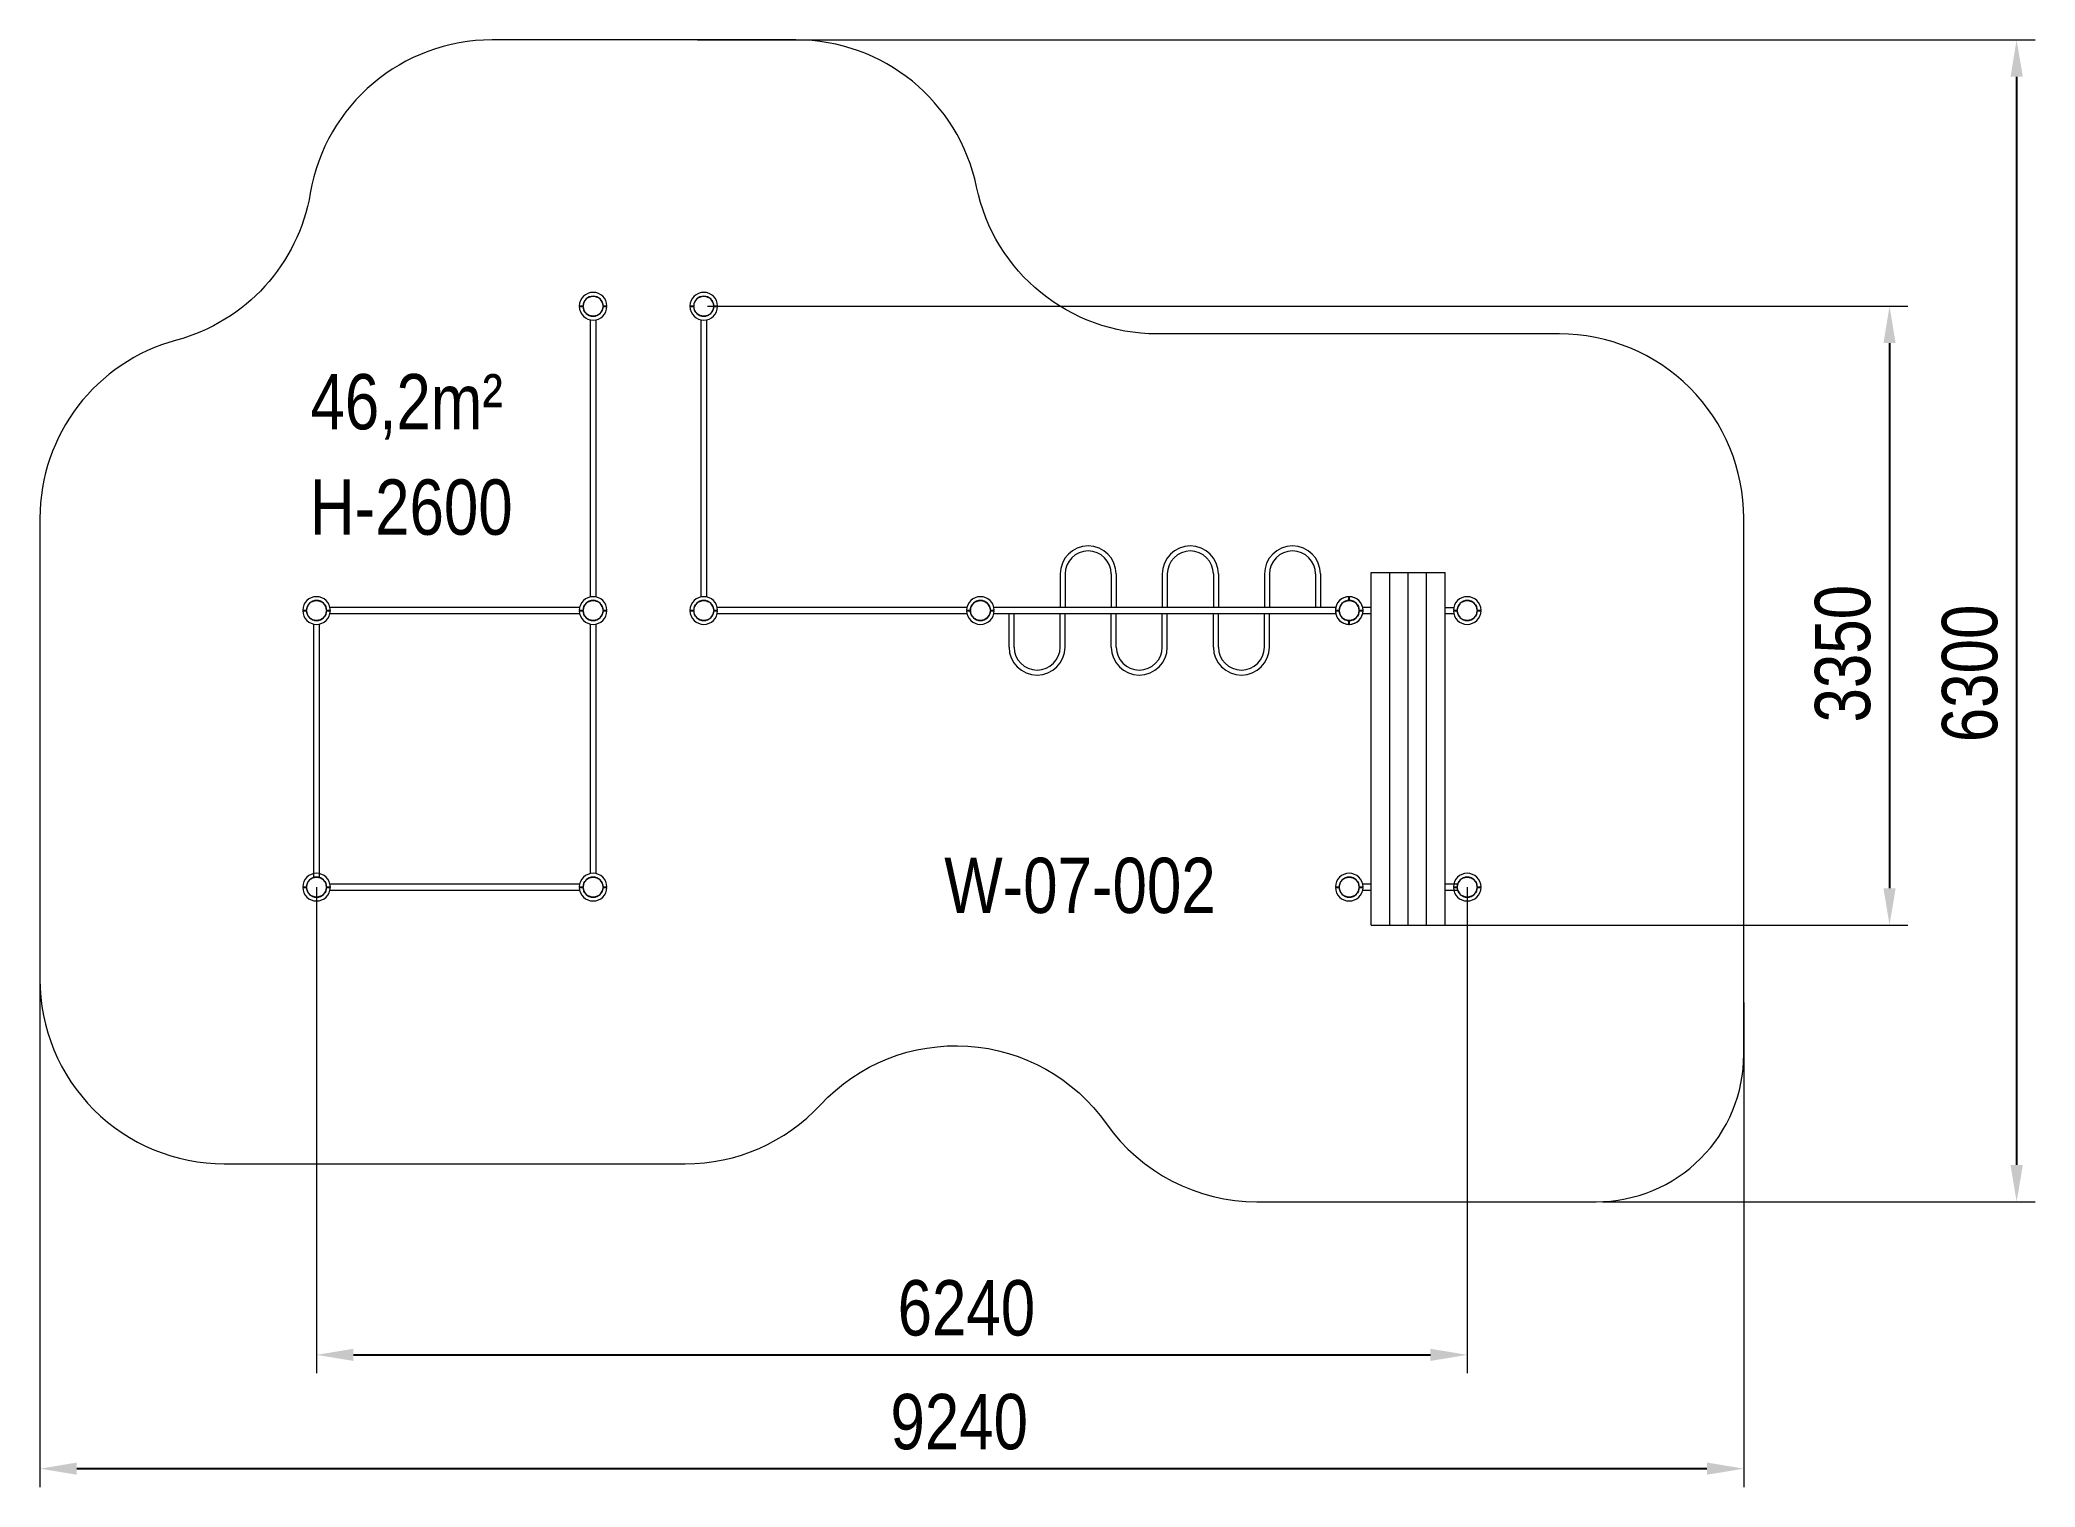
# Model space of a CAD drawing. Header units: millimetres. Extents: x -4835 to 5984, y -4279 to 3568.
import ezdxf

# ---------------------------------------------------------------- set-up
doc = ezdxf.new("R2010")
doc.units = ezdxf.units.MM
for name, color, linetype in [('DIKOM_АРТИКУЛ', 7, 'Continuous'), ('DIKOM_ЗОНА', 80, 'Continuous'), ('DIKOM_ОБЪЕКТ', 7, 'Continuous'), ('DIKOM_РАЗМЕР_ЗОНА', 7, 'Continuous'), ('DIKOM_РАЗМЕР_ОБЪЕКТА', 7, 'Continuous')]:
    doc.layers.add(name, color=color, linetype=linetype)
doc.styles.add('style1', font='arial.ttf', dxfattribs={"width": 0.8})
doc.dimstyles.new('1-50', dxfattribs={"dimtxt": 300, "dimasz": 200, "dimexe": 100, "dimexo": 0, "dimgap": 100, "dimtad": 1, "dimdec": 0, "dimtxsty": 'style1', "dimcen": 0, "dimclrd": 7, "dimclre": 7, "dimadec": 1, "dimazin": 2, "dimtfac": 1, "dimtdec": 0, "dimtmove": 0, "dimatfit": 3, "dimfxl": 0, "dimlwd": 25, "dimlwe": 18, "dimarcsym": 0})

# ---------------------------------------------------------------- blocks, each defined once
blk = doc.blocks.new('*D9')
at = {"layer": 'Defpoints', "color": 0, "transparency": 16777216}
for p in [(-4835, -1526), (4405, -1651), (4405, -4179)]:
    blk.add_point(p, dxfattribs=at)
at = {"layer": 'DIKOM_РАЗМЕР_ЗОНА', "color": 7, "lineweight": 18, "transparency": 16777216}
for p, q in [((-4835, -1526), (-4835, -4279)), ((4405, -1651), (4405, -4279))]:
    blk.add_line(p, q, dxfattribs=at)
at = {"layer": 'DIKOM_РАЗМЕР_ЗОНА', "color": 7, "lineweight": 25, "transparency": 16777216}
blk.add_line((-4635, -4179), (4205, -4179), dxfattribs=at)
at = {"layer": 'DIKOM_РАЗМЕР_ЗОНА', "color": 7, "transparency": 16777216}
for points in [[(-4635, -4146), (-4635, -4212), (-4835, -4179)], [(4205, -4146), (4205, -4212), (4405, -4179)]]:
    blk.add_solid(points, dxfattribs=at)
at = {"layer": 'DIKOM_РАЗМЕР_ЗОНА', "color": 0, "transparency": 16777216, "insert": (150, -3926), "char_height": 300, "attachment_point": 5, "style": 'style1'}
blk.add_mtext('9240', dxfattribs=at)
blk = doc.blocks.new('*D10')
at = {"layer": 'Defpoints', "color": 0, "transparency": 16777216}
for p in [(-3335, -1026), (2905, -1026), (2905, -3562)]:
    blk.add_point(p, dxfattribs=at)
at = {"layer": 'DIKOM_РАЗМЕР_ОБЪЕКТА', "color": 7, "lineweight": 18, "transparency": 16777216}
for p, q in [((-3335, -1026), (-3335, -3662)), ((2905, -1026), (2905, -3662))]:
    blk.add_line(p, q, dxfattribs=at)
at = {"layer": 'DIKOM_РАЗМЕР_ОБЪЕКТА', "color": 7, "lineweight": 25, "transparency": 16777216}
blk.add_line((-3135, -3562), (2705, -3562), dxfattribs=at)
at = {"layer": 'DIKOM_РАЗМЕР_ОБЪЕКТА', "color": 7, "transparency": 16777216}
for points in [[(-3135, -3529), (-3135, -3595), (-3335, -3562)], [(2705, -3529), (2705, -3595), (2905, -3562)]]:
    blk.add_solid(points, dxfattribs=at)
at = {"layer": 'DIKOM_РАЗМЕР_ОБЪЕКТА', "color": 0, "transparency": 16777216, "insert": (189, -3309), "char_height": 300, "attachment_point": 5, "style": 'style1'}
blk.add_mtext('6240', dxfattribs=at)
blk = doc.blocks.new('*D11')
at = {"layer": 'Defpoints', "color": 0, "transparency": 16777216}
for p in [(-1215, 2124), (2785, -1232), (5195, -1232)]:
    blk.add_point(p, dxfattribs=at)
at = {"layer": 'DIKOM_РАЗМЕР_ОБЪЕКТА', "color": 7, "lineweight": 18, "transparency": 16777216}
for p, q in [((-1215, 2124), (5295, 2124)), ((2785, -1232), (5295, -1232))]:
    blk.add_line(p, q, dxfattribs=at)
at = {"layer": 'DIKOM_РАЗМЕР_ОБЪЕКТА', "color": 7, "lineweight": 25, "transparency": 16777216}
blk.add_line((5195, 1924), (5195, -1032), dxfattribs=at)
at = {"layer": 'DIKOM_РАЗМЕР_ОБЪЕКТА', "color": 7, "transparency": 16777216}
for points in [[(5162, 1924), (5228, 1924), (5195, 2124)], [(5162, -1032), (5228, -1032), (5195, -1232)]]:
    blk.add_solid(points, dxfattribs=at)
at = {"layer": 'DIKOM_РАЗМЕР_ОБЪЕКТА', "color": 0, "transparency": 16777216, "insert": (4942, 240), "char_height": 300, "attachment_point": 5, "rotation": 90, "style": 'style1'}
blk.add_mtext('3350', dxfattribs=at)
blk = doc.blocks.new('*D12')
at = {"layer": 'Defpoints', "color": 0, "transparency": 16777216}
for p in [(-1270, 3568), (3639, -2732), (5884, -2732)]:
    blk.add_point(p, dxfattribs=at)
at = {"layer": 'DIKOM_РАЗМЕР_ЗОНА', "color": 7, "lineweight": 18, "transparency": 16777216}
for p, q in [((-1270, 3568), (5984, 3568)), ((3639, -2732), (5984, -2732))]:
    blk.add_line(p, q, dxfattribs=at)
at = {"layer": 'DIKOM_РАЗМЕР_ЗОНА', "color": 7, "lineweight": 25, "transparency": 16777216}
blk.add_line((5884, 3368), (5884, -2532), dxfattribs=at)
at = {"layer": 'DIKOM_РАЗМЕР_ЗОНА', "color": 7, "transparency": 16777216}
for points in [[(5851, 3368), (5918, 3368), (5884, 3568)], [(5851, -2532), (5918, -2532), (5884, -2732)]]:
    blk.add_solid(points, dxfattribs=at)
at = {"layer": 'DIKOM_РАЗМЕР_ЗОНА', "color": 0, "transparency": 16777216, "insert": (5631, 133), "char_height": 300, "attachment_point": 5, "rotation": 90, "style": 'style1'}
blk.add_mtext('6300', dxfattribs=at)

msp = doc.modelspace()

# ---------------------------------------------------------------- linework, layer by layer
at = {"layer": 'DIKOM_ЗОНА', "color": 3, "lineweight": 15}
msp.add_lwpolyline([(3604.8, -2731.9, 0.4142136), (4404.8, -1931.9), (4404.8, 974.1, 0.4142136), (3404.8, 1974.1), (1223.1, 1974.1, -0.3555312), (244, 2771.1, 0.3555312), (-735.2, 3568.1), (-2383.4, 3568.1, 0.365402), (-3369.1, 2736.8, -0.2925752), (-4095, 1939.8, 0.3391771), (-4835.2, 974.1), (-4835.2, -1525.9, 0.4142136), (-3835.2, -2525.9), (-1335.2, -2525.9, 0.2087217), (-602, -2205.8, -0.4765499), (948, -2308.8, 0.2435984), (1764.8, -2731.9)], format="xyb", close=True, dxfattribs=at)
at = {"layer": 'DIKOM_ОБЪЕКТ', "color": 7, "linetype": 'Continuous', "lineweight": 15}
for p, q in [((-1910.2, 2126.1), (-1889.7, 2126.1)), ((-1910.2, 2122.1), (-1889.7, 2122.1)), ((-1890.2, 2122.1), (-1890.2, 2126.1)), ((-1780.7, 2126.1), (-1760.2, 2126.1)), ((-1780.7, 2122.1), (-1760.2, 2122.1)), ((-1310.2, 2126.1), (-1289.7, 2126.1)), ((-1310.2, 2122.1), (-1289.7, 2122.1)), ((-1290.2, 2122.1), (-1290.2, 2126.1)), ((-1180.7, 2126.1), (-1160.2, 2126.1)), ((-1180.7, 2122.1), (-1160.2, 2122.1)), ((-1851.2, 2050.9), (-1851.2, 547.4)), ((-1819.2, 547.4), (-1819.2, 2050.9)), ((-1251.2, 2050.9), (-1251.2, 547.4)), ((-1219.2, 547.4), (-1219.2, 2050.9)), ((697.3, 672.1), (697.3, 490.1)), ((724.3, 672.1), (724.3, 490.1)), ((974.3, 672.1), (974.3, 490.1)), ((1001.3, 672.1), (1001.3, 490.1)), ((1251.3, 672.1), (1251.3, 490.1)), ((1278.3, 672.1), (1278.3, 490.1)), ((1528.3, 672.1), (1528.3, 490.1)), ((1555.3, 672.1), (1555.3, 490.1)), ((1805.3, 672.1), (1805.3, 490.1)), ((1832.3, 672.1), (1832.3, 490.1)), ((2082.3, 672.1), (2082.3, 490.1)), ((2109.3, 672.1), (2109.3, 490.1)), ((2384.8, -1231.9), (2384.8, 680.1)), ((2384.8, 680.1), (2784.8, 680.1)), ((2484.8, -1231.9), (2484.8, 680.1)), ((2584.8, -1231.9), (2584.8, 680.1)), ((2684.8, -1231.9), (2684.8, 680.1)), ((2784.8, -1231.9), (2784.8, 680.1)), ((2262.8, 528.6), (2262.8, 549.1)), ((2262.8, 528.6), (2262.8, 549.1)), ((2266.8, 528.6), (2266.8, 549.1)), ((2266.8, 528.6), (2266.8, 549.1)), ((-3410.2, 476.1), (-3389.7, 476.1)), ((-3410.2, 472.1), (-3389.7, 472.1)), ((-3390.2, 472.1), (-3390.2, 476.1)), ((-3280.7, 476.1), (-3260.2, 476.1)), ((-3280.7, 472.1), (-3260.2, 472.1)), ((-1908.5, 490.1), (-3261.9, 490.1)), ((-3261.9, 458.1), (-1908.5, 458.1)), ((-1910.2, 476.1), (-1889.7, 476.1)), ((-1910.2, 476.1), (-1889.7, 476.1)), ((-1910.2, 472.1), (-1889.7, 472.1)), ((-1910.2, 472.1), (-1889.7, 472.1)), ((-1890.2, 472.1), (-1890.2, 476.1)), ((-1890.2, 472.1), (-1890.2, 476.1)), ((-1780.7, 476.1), (-1760.2, 476.1)), ((-1780.7, 476.1), (-1760.2, 476.1)), ((-1780.7, 472.1), (-1760.2, 472.1)), ((-1780.7, 472.1), (-1760.2, 472.1)), ((-1310.2, 476.1), (-1289.7, 476.1)), ((-1310.2, 476.1), (-1289.7, 476.1)), ((-1310.2, 472.1), (-1289.7, 472.1)), ((-1310.2, 472.1), (-1289.7, 472.1)), ((-1290.2, 472.1), (-1290.2, 476.1)), ((-1290.2, 472.1), (-1290.2, 476.1)), ((-1180.7, 476.1), (-1160.2, 476.1)), ((-1180.7, 476.1), (-1160.2, 476.1)), ((-1180.7, 472.1), (-1160.2, 472.1)), ((-1180.7, 472.1), (-1160.2, 472.1)), ((191.5, 490.1), (-1161.9, 490.1)), ((-1161.9, 458.1), (191.5, 458.1)), ((189.8, 476.1), (210.3, 476.1)), ((189.8, 476.1), (210.3, 476.1)), ((189.8, 472.1), (210.3, 472.1)), ((189.8, 472.1), (210.3, 472.1)), ((209.8, 472.1), (209.8, 476.1)), ((209.8, 472.1), (209.8, 476.1)), ((319.3, 476.1), (339.8, 476.1)), ((319.3, 476.1), (339.8, 476.1)), ((319.3, 472.1), (339.8, 472.1)), ((319.3, 472.1), (339.8, 472.1)), ((2191.5, 490.1), (338.1, 490.1)), ((1691.5, 490.1), (338.1, 490.1)), ((338.1, 458.1), (2191.5, 458.1)), ((338.1, 458.1), (1691.5, 458.1)), ((420.3, 276.1), (420.3, 458.1)), ((447.3, 276.1), (447.3, 458.1)), ((697.3, 276.1), (697.3, 458.1)), ((724.3, 276.1), (724.3, 458.1)), ((974.3, 276.1), (974.3, 458.1)), ((1001.3, 276.1), (1001.3, 458.1)), ((1251.3, 276.1), (1251.3, 458.1)), ((1278.3, 276.1), (1278.3, 458.1)), ((1528.3, 276.1), (1528.3, 458.1)), ((1555.3, 276.1), (1555.3, 458.1)), ((1805.3, 276.1), (1805.3, 458.1)), ((1832.3, 276.1), (1832.3, 458.1)), ((2189.8, 476.1), (2210.3, 476.1)), ((2189.8, 472.1), (2210.3, 472.1)), ((2209.8, 472.1), (2209.8, 476.1)), ((2319.3, 476.1), (2339.8, 476.1)), ((2319.3, 472.1), (2339.8, 472.1)), ((2384.8, 490.1), (2338.1, 490.1)), ((2338.1, 458.1), (2384.8, 458.1)), ((2784.8, 490.1), (2831.5, 490.1)), ((2784.8, 458.1), (2831.5, 458.1)), ((2829.8, 476.1), (2850.3, 476.1)), ((2829.8, 472.1), (2850.3, 472.1)), ((2849.8, 472.1), (2849.8, 476.1)), ((2959.3, 476.1), (2979.8, 476.1)), ((2959.3, 472.1), (2979.8, 472.1)), ((-3351.2, 400.9), (-3351.2, -970.9)), ((-3319.2, -970.9), (-3319.2, 400.9)), ((-1851.2, 400.9), (-1851.2, -952.6)), ((-1819.2, -952.6), (-1819.2, 400.9)), ((2262.8, 399.1), (2262.8, 419.7)), ((2262.8, 399.1), (2262.8, 419.7)), ((2266.8, 419.1), (2262.8, 419.1)), ((2266.8, 419.1), (2262.8, 419.1)), ((2266.8, 399.1), (2266.8, 419.7)), ((2266.8, 399.1), (2266.8, 419.7)), ((-3410.2, -1023.9), (-3389.7, -1023.9)), ((-3410.2, -1027.9), (-3389.7, -1027.9)), ((-3390.2, -1027.9), (-3390.2, -1023.9)), ((-3280.7, -1023.9), (-3260.2, -1023.9)), ((-3280.7, -1027.9), (-3260.2, -1027.9)), ((-1908.5, -1009.9), (-3261.9, -1009.9)), ((-3261.9, -1041.9), (-1908.5, -1041.9)), ((-1910.2, -1023.9), (-1889.7, -1023.9)), ((-1910.2, -1027.9), (-1889.7, -1027.9)), ((-1890.2, -1027.9), (-1890.2, -1023.9)), ((-1780.7, -1023.9), (-1760.2, -1023.9)), ((-1780.7, -1027.9), (-1760.2, -1027.9)), ((2189.8, -1023.9), (2210.3, -1023.9)), ((2189.8, -1027.9), (2210.3, -1027.9)), ((2209.8, -1027.9), (2209.8, -1023.9)), ((2319.3, -1023.9), (2339.8, -1023.9)), ((2319.3, -1027.9), (2339.8, -1027.9)), ((2384.8, -1009.9), (2339.8, -1009.9)), ((2339.8, -1041.9), (2384.8, -1041.9)), ((2854.8, -1009.9), (2784.8, -1009.9)), ((2784.8, -1041.9), (2854.8, -1041.9)), ((2829.8, -1023.9), (2850.3, -1023.9)), ((2829.8, -1027.9), (2850.3, -1027.9)), ((2849.8, -1027.9), (2849.8, -1023.9)), ((2959.3, -1023.9), (2979.8, -1023.9)), ((2959.3, -1027.9), (2979.8, -1027.9)), ((2384.8, -1231.9), (2784.8, -1231.9))]:
    msp.add_line(p, q, dxfattribs=at)
for centre in [(-1835.2, 2124.1), (-1235.2, 2124.1), (-3335.2, 474.1), (-1835.2, 474.1), (-1835.2, 474.1), (-1235.2, 474.1), (-1235.2, 474.1), (264.8, 474.1), (264.8, 474.1), (2264.8, 474.1), (2264.8, 474.1), (2264.8, 474.1), (2904.8, 474.1), (-3335.2, -1025.9), (-1835.2, -1025.9), (2264.8, -1025.9), (2904.8, -1025.9)]:
    msp.add_circle(centre, 54, dxfattribs=at)
for centre, radius, start, end in [((-1835.2, 2124.1), 75, 1.52807, 178.47193), ((-1835.2, 2124.1), 54.5, 2.10307, 177.89693), ((-1235.2, 2124.1), 75, 1.52807, 178.47193), ((-1235.2, 2124.1), 54.5, 2.10307, 177.89693), ((-1835.2, 2124.1), 75, 181.52807, 358.47193), ((-1835.2, 2124.1), 54.5, 182.10307, 357.89693), ((-1235.2, 2124.1), 75, 181.52807, 358.47193), ((-1235.2, 2124.1), 54.5, 182.10307, 357.89693), ((849.3, 672.1), 152, 0, 180), ((849.3, 672.1), 125, 0, 180), ((1403.3, 672.1), 152, 0, 180), ((1403.3, 672.1), 125, 0, 180), ((1957.3, 672.1), 152, 0, 180), ((1957.3, 672.1), 125, 0, 180), ((-3335.2, 474.1), 75, 1.52807, 178.47193), ((-1835.2, 474.1), 75, 1.52807, 178.47193), ((-1835.2, 474.1), 75, 1.52807, 178.47193), ((-1235.2, 474.1), 75, 1.52807, 178.47193), ((-1235.2, 474.1), 75, 1.52807, 178.47193), ((264.8, 474.1), 75, 1.52807, 178.47193), ((264.8, 474.1), 75, 1.52807, 178.47193), ((2264.8, 474.1), 75, 91.52807, 268.47193), ((2264.8, 474.1), 75, 91.52807, 268.47193), ((2264.8, 474.1), 75, 1.52807, 178.47193), ((2264.8, 474.1), 75, 271.52807, 88.47193), ((2264.8, 474.1), 75, 271.52807, 88.47193), ((2904.8, 474.1), 75, 1.52807, 178.47193), ((-3335.2, 474.1), 75, 181.52807, 358.47193), ((-3335.2, 474.1), 54.5, 2.10307, 177.89693), ((-3335.2, 474.1), 54.5, 182.10307, 357.89693), ((-1835.2, 474.1), 75, 181.52807, 358.47193), ((-1835.2, 474.1), 75, 181.52807, 358.47193), ((-1835.2, 474.1), 54.5, 2.10307, 177.89693), ((-1835.2, 474.1), 54.5, 2.10307, 177.89693), ((-1835.2, 474.1), 54.5, 182.10307, 357.89693), ((-1835.2, 474.1), 54.5, 182.10307, 357.89693), ((-1235.2, 474.1), 75, 181.52807, 358.47193), ((-1235.2, 474.1), 75, 181.52807, 358.47193), ((-1235.2, 474.1), 54.5, 2.10307, 177.89693), ((-1235.2, 474.1), 54.5, 2.10307, 177.89693), ((-1235.2, 474.1), 54.5, 182.10307, 357.89693), ((-1235.2, 474.1), 54.5, 182.10307, 357.89693), ((264.8, 474.1), 75, 181.52807, 358.47193), ((264.8, 474.1), 75, 181.52807, 358.47193), ((264.8, 474.1), 54.5, 2.10307, 177.89693), ((264.8, 474.1), 54.5, 2.10307, 177.89693), ((264.8, 474.1), 54.5, 182.10307, 357.89693), ((264.8, 474.1), 54.5, 182.10307, 357.89693), ((2264.8, 474.1), 75, 181.52807, 358.47193), ((2264.8, 474.1), 54.5, 92.10307, 267.89693), ((2264.8, 474.1), 54.5, 92.10307, 267.89693), ((2264.8, 474.1), 54.5, 2.10307, 177.89693), ((2264.8, 474.1), 54.5, 182.10307, 357.89693), ((2264.8, 474.1), 54.5, 272.10307, 87.89693), ((2264.8, 474.1), 54.5, 272.10307, 87.89693), ((2904.8, 474.1), 75, 181.52807, 358.47193), ((2904.8, 474.1), 54.5, 2.10307, 177.89693), ((2904.8, 474.1), 54.5, 182.10307, 357.89693), ((572.3, 276.1), 152, 180, 0), ((572.3, 276.1), 125, 180, 0), ((1126.3, 276.1), 152, 180, 0), ((1126.3, 276.1), 125, 180, 0), ((1680.3, 276.1), 152, 180, 0), ((1680.3, 276.1), 125, 180, 0), ((-3335.2, -1025.9), 75, 1.52807, 178.47193), ((-3335.2, -1025.9), 54.5, 2.10307, 177.89693), ((-1835.2, -1025.9), 75, 1.52807, 178.47193), ((-1835.2, -1025.9), 54.5, 2.10307, 177.89693), ((2264.8, -1025.9), 75, 1.52807, 178.47193), ((2264.8, -1025.9), 54.5, 2.10307, 177.89693), ((2904.8, -1025.9), 75, 1.52807, 178.47193), ((2904.8, -1025.9), 54.5, 2.10307, 177.89693), ((-3335.2, -1025.9), 75, 181.52807, 358.47193), ((-3335.2, -1025.9), 54.5, 182.10307, 357.89693), ((-1835.2, -1025.9), 75, 181.52807, 358.47193), ((-1835.2, -1025.9), 54.5, 182.10307, 357.89693), ((2264.8, -1025.9), 75, 181.52807, 358.47193), ((2264.8, -1025.9), 54.5, 182.10307, 357.89693), ((2904.8, -1025.9), 75, 181.52807, 358.47193), ((2904.8, -1025.9), 54.5, 182.10307, 357.89693)]:
    msp.add_arc(centre, radius, start, end, dxfattribs=at)

# ---------------------------------------------------------------- texts
at = {"layer": 'DIKOM_АРТИКУЛ', "color": 7, "linetype": 'Continuous', "lineweight": 15, "insert": (69, -866.5), "char_height": 300, "width": 1667.537, "attachment_point": 1, "style": 'style1'}
msp.add_mtext('W-0{\\fArial|b0|i0|c204|p34;7}-00{\\fArial|b0|i0|c204|p34;2}', dxfattribs=at)
at = {"layer": 'DIKOM_РАЗМЕР_ОБЪЕКТА', "char_height": 300, "width": 5885.531, "attachment_point": 1, "style": 'style1'}
for s, insert in [('46,2m²', (-3368, 1756.5)), ('H-2600', (-3371, 1185))]:
    msp.add_mtext(s, dxfattribs=dict(at, insert=insert))

# ---------------------------------------------------------------- dimensions: what is measured, and where the dimension line sits
at = {"layer": 'DIKOM_РАЗМЕР_ЗОНА'}
dim = msp.add_linear_dim(base=(5884.3, -2731.9), p1=(-1270.1, 3568.1), p2=(3639.2, -2731.9), angle=90, dimstyle='1-50', dxfattribs=at)
dim.commit()
dim.dimension.update_dxf_attribs({"geometry": '*D12', "text_midpoint": (5884.3, 133.5), "dimtype": 160})
dim = msp.add_linear_dim(base=(4404.8, -4179), p1=(-4835.2, -1525.9), p2=(4404.8, -1650.8), dimstyle='1-50', dxfattribs=at)
dim.commit()
dim.dimension.update_dxf_attribs({"geometry": '*D9', "text_midpoint": (150.4, -4179), "dimtype": 160})
at = {"layer": 'DIKOM_РАЗМЕР_ОБЪЕКТА'}
dim = msp.add_linear_dim(base=(5194.9, -1231.9), p1=(-1215.2, 2124.1), p2=(2784.8, -1231.9), angle=90, text='3350', dimstyle='1-50', dxfattribs=at)
dim.commit()
dim.dimension.update_dxf_attribs({"geometry": '*D11', "text_midpoint": (5194.9, 240.5), "dimtype": 160})
dim = msp.add_linear_dim(base=(2904.8, -3562.1), p1=(-3335.2, -1025.9), p2=(2904.8, -1025.9), dimstyle='1-50', dxfattribs=at)
dim.commit()
dim.dimension.update_dxf_attribs({"geometry": '*D10', "text_midpoint": (188.6, -3562.1), "dimtype": 160})

doc.saveas('drawing.dxf')
